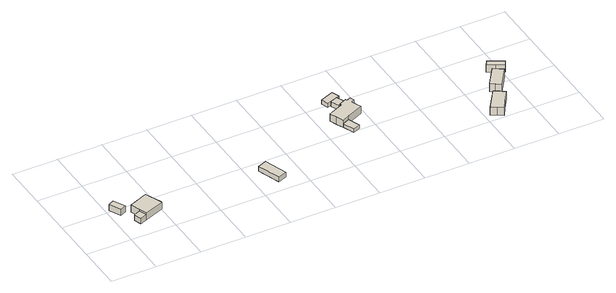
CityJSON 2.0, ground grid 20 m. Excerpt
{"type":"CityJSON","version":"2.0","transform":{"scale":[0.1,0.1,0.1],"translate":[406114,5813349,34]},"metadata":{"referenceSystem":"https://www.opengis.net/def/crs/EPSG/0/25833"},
"CityObjects":{
"building1":{"type":"Building","attributes":{"Gemeindeschluessel":"11000009","BezugspunktDach":"2200","function":"31001_2000","measuredHeight":3,"storeysAboveGround":1},"address":[{"country":"Germany","locality":"Berlin","thoroughfareNumber":"74 (2)","thoroughfareName":"Engelwurzweg"}],"geometry":[{"type":"Solid","lod":"1","boundaries":[[[[0,1,2,3]],[[4,5,6,7]],[[4,7,3,2]],[[5,4,2,1]],[[6,5,1,0]],[[7,6,0,3]]]]}]},
"building2":{"type":"Building","attributes":{"Gemeindeschluessel":"11000009","function":"31001_1010"},"address":[{"country":"Germany","locality":"Berlin","thoroughfareNumber":"74","thoroughfareName":"Engelwurzweg"}],"children":["building2-1","building2-2"]},
"building2-1":{"type":"BuildingPart","attributes":{"BezugspunktDach":"2200","measuredHeight":4.09,"storeysAboveGround":1},"parents":["building2"],"geometry":[{"type":"MultiSurface","lod":"1","boundaries":[[[8,9,10,11,12,13]],[[14,15,16,17,18,19]],[[14,19,13,12]],[[15,14,12,11]],[[16,15,11,10]],[[17,16,10,9]],[[20,21,9,8]],[[19,18,8,13]],[[18,17,21,20]]]}]},
"building2-2":{"type":"BuildingPart","attributes":{"BezugspunktDach":"2200","measuredHeight":2.74,"storeysAboveGround":1},"parents":["building2"],"geometry":[{"type":"Solid","lod":"1","boundaries":[[[[22,21,20,23]],[[18,17,24,25]],[[18,25,23,20]],[[24,17,21,22]],[[25,24,22,23]],[[17,18,20,21]]]]}]},
"building3":{"type":"Building","attributes":{"Gemeindeschluessel":"11000009","BezugspunktDach":"2200","function":"31001_2000","measuredHeight":2.33,"storeysAboveGround":1},"address":[{"country":"Germany","locality":"Berlin","thoroughfareNumber":"107 (1)","thoroughfareName":"Duftgeranienweg"}],"geometry":[{"type":"Solid","lod":"1","boundaries":[[[[26,27,28,29]],[[30,31,32,33]],[[30,33,29,28]],[[31,30,28,27]],[[32,31,27,26]],[[33,32,26,29]]]]}]},
"building4":{"type":"Building","attributes":{"Gemeindeschluessel":"11000009","BezugspunktDach":"2200","function":"51009_1610","measuredHeight":1.65,"storeysAboveGround":0},"address":[{"country":"Germany","locality":"Berlin"}],"geometry":[{"type":"Solid","lod":"1","boundaries":[[[[34,35,36,37]],[[38,39,40,41]],[[38,41,37,36]],[[39,38,36,35]],[[40,39,35,34]],[[41,40,34,37]]]]}]},
"building5":{"type":"Building","attributes":{"Gemeindeschluessel":"11000009","BezugspunktDach":"2200","function":"31001_1010","measuredHeight":4.37,"storeysAboveGround":1},"address":[{"country":"Germany","locality":"Berlin","thoroughfareNumber":"115","thoroughfareName":"Duftgeranienweg"}],"geometry":[{"type":"Solid","lod":"1","boundaries":[[[[42,43,44,45,46,47,48,49,50,51,52,53,54]],[[55,56,57,58,59,60,61,62,63,64,65,66,67]],[[55,67,54,53]],[[56,55,53,52]],[[57,56,52,51]],[[58,57,51,50]],[[59,58,50,49]],[[60,59,49,48]],[[61,60,48,47]],[[62,61,47,46]],[[63,62,46,45]],[[64,63,45,44]],[[65,64,44,43]],[[66,65,43,42]],[[67,66,42,54]]]]}]},
"building6":{"type":"Building","attributes":{"Gemeindeschluessel":"11000009","BezugspunktDach":"2200","function":"51009_1610","measuredHeight":2.34,"storeysAboveGround":0},"address":[{"country":"Germany","locality":"Berlin"}],"geometry":[{"type":"Solid","lod":"1","boundaries":[[[[68,69,70,71]],[[72,73,74,75]],[[72,75,71,70]],[[73,72,70,69]],[[74,73,69,68]],[[75,74,68,71]]]]}]},
"building7":{"type":"Building","attributes":{"Gemeindeschluessel":"11000009","BezugspunktDach":"2200","function":"31001_2000","measuredHeight":1.93,"storeysAboveGround":1},"address":[{"country":"Germany","locality":"Berlin","thoroughfareNumber":"115 (1)","thoroughfareName":"Duftgeranienweg"}],"geometry":[{"type":"Solid","lod":"1","boundaries":[[[[76,77,78,79]],[[80,81,82,83]],[[80,83,79,78]],[[81,80,78,77]],[[82,81,77,76]],[[83,82,76,79]]]]}]},
"building8":{"type":"Building","attributes":{"Gemeindeschluessel":"11000009","BezugspunktDach":"2200","function":"31001_1010","measuredHeight":4.42,"storeysAboveGround":1},"address":[{"country":"Germany","locality":"Berlin","thoroughfareNumber":"20Y","thoroughfareName":"Hinter dem Kurpark"}],"geometry":[{"type":"Solid","lod":"1","boundaries":[[[[84,85,86,87,88,89,90]],[[91,92,93,94,95,96,97]],[[91,97,90,89]],[[92,91,89,88]],[[93,92,88,87]],[[94,93,87,86]],[[95,94,86,85]],[[96,95,85,84]],[[97,96,84,90]]]]}]},
"building9":{"type":"Building","attributes":{"Gemeindeschluessel":"11000009","BezugspunktDach":"2200","function":"31001_1312","measuredHeight":4.75,"storeysAboveGround":1},"address":[{"country":"Germany","locality":"Berlin","thoroughfareNumber":"20X","thoroughfareName":"Hinter dem Kurpark"}],"geometry":[{"type":"Solid","lod":"1","boundaries":[[[[98,99,100,101,102,103]],[[104,105,106,107,108,109]],[[104,109,103,102]],[[105,104,102,101]],[[106,105,101,100]],[[107,106,100,99]],[[108,107,99,98]],[[109,108,98,103]]]]}]},
"building10":{"type":"Building","attributes":{"Gemeindeschluessel":"11000009","BezugspunktDach":"2200","function":"31001_2000","measuredHeight":3.83,"storeysAboveGround":1},"address":[{"country":"Germany","locality":"Berlin","thoroughfareNumber":"20X (1)","thoroughfareName":"Hinter dem Kurpark"}],"geometry":[{"type":"Solid","lod":"1","boundaries":[[[[110,111,112,113,114,115]],[[116,117,118,119,120,121]],[[116,121,115,114]],[[117,116,114,113]],[[118,117,113,112]],[[119,118,112,111]],[[120,119,111,110]],[[121,120,110,115]]]]}]}
},
"vertices":[
[32,142,46],[58,155,46],[32,206,46],[6,193,46],[32,206,16],[58,155,16],[32,142,16],[6,193,16],
[88,94,57],[101,61,57],[188,93,57],[186,99,57],[156,170,57],[72,136,57],[156,170,23],[186,99,23],[188,93,23],[101,61,23],[88,94,23],[72,136,23],[88,94,50],[101,61,50],
[70,49,50],[58,82,50],[70,49,23],[58,82,23],
[670,19,54],[710,34,54],[674,135,54],[634,120,54],[674,135,31],[710,34,31],[670,19,31],[634,120,31],
[1083,161,48],[1115,174,48],[1094,225,48],[1063,211,48],[1094,225,31],[1115,174,31],[1083,161,31],[1063,211,31],
[1050,242,65],[1063,211,65],[1094,225,65],[1168,257,65],[1155,288,65],[1149,302,65],[1165,308,65],[1157,327,65],[1139,319,65],[1136,326,65],[1103,311,65],[1105,303,65],[1038,274,65],[1105,303,30],[1103,311,30],[1136,326,30],[1139,319,30],[1157,327,30],[1165,308,30],[1149,302,30],[1155,288,30],[1168,257,30],[1094,225,30],[1063,211,30],[1050,242,30],[1038,274,30],
[1101,317,55],[1133,332,55],[1118,367,55],[1085,353,55],[1118,367,32],[1133,332,32],[1101,317,32],[1085,353,32],
[1074,355,50],[1134,377,50],[1122,410,50],[1062,386,50],[1122,410,30],[1134,377,30],[1074,355,30],[1062,386,30],
[1648,24,40],[1671,9,40],[1696,48,40],[1729,97,40],[1707,112,40],[1684,127,40],[1624,39,40],[1684,127,2],[1707,112,2],[1729,97,2],[1696,48,2],[1671,9,2],[1648,24,2],[1624,39,2],
[1714,158,42],[1735,143,42],[1792,227,42],[1772,241,42],[1751,254,42],[1694,173,42],[1751,254,3],[1772,241,3],[1792,227,3],[1735,143,3],[1714,158,3],[1694,173,3],
[1775,266,43],[1807,248,43],[1820,271,43],[1787,288,43],[1755,306,43],[1742,285,43],[1755,306,9],[1787,288,9],[1820,271,9],[1807,248,9],[1775,266,9],[1742,285,9]
]}
